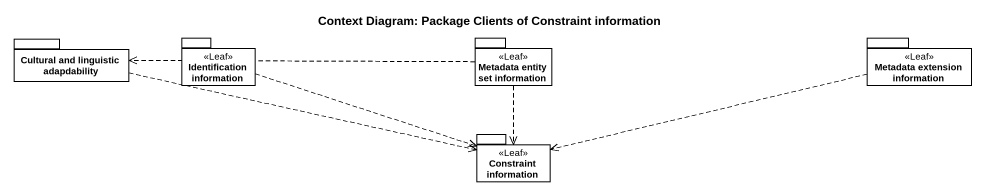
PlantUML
@startuml
title Context Diagram: Package Clients of Constraint information
package "Cultural and linguistic adapdability" as Cultural_and_linguistic {
}
package "Identification information" as Identification_information <<Leaf>> {
}
package "Metadata entity set information" as Metadata_entity_set <<Leaf>> {
}
package "Metadata extension information" as Metadata_extension <<Leaf>> {
}
package "Constraint information" as Constraint_information <<Leaf>> {
}
Cultural_and_linguistic .right.> Constraint_information
Identification_information .right.> Constraint_information
Metadata_entity_set .left.> Cultural_and_linguistic
Metadata_entity_set ..> Constraint_information
Metadata_extension .left.> Constraint_information
@enduml
